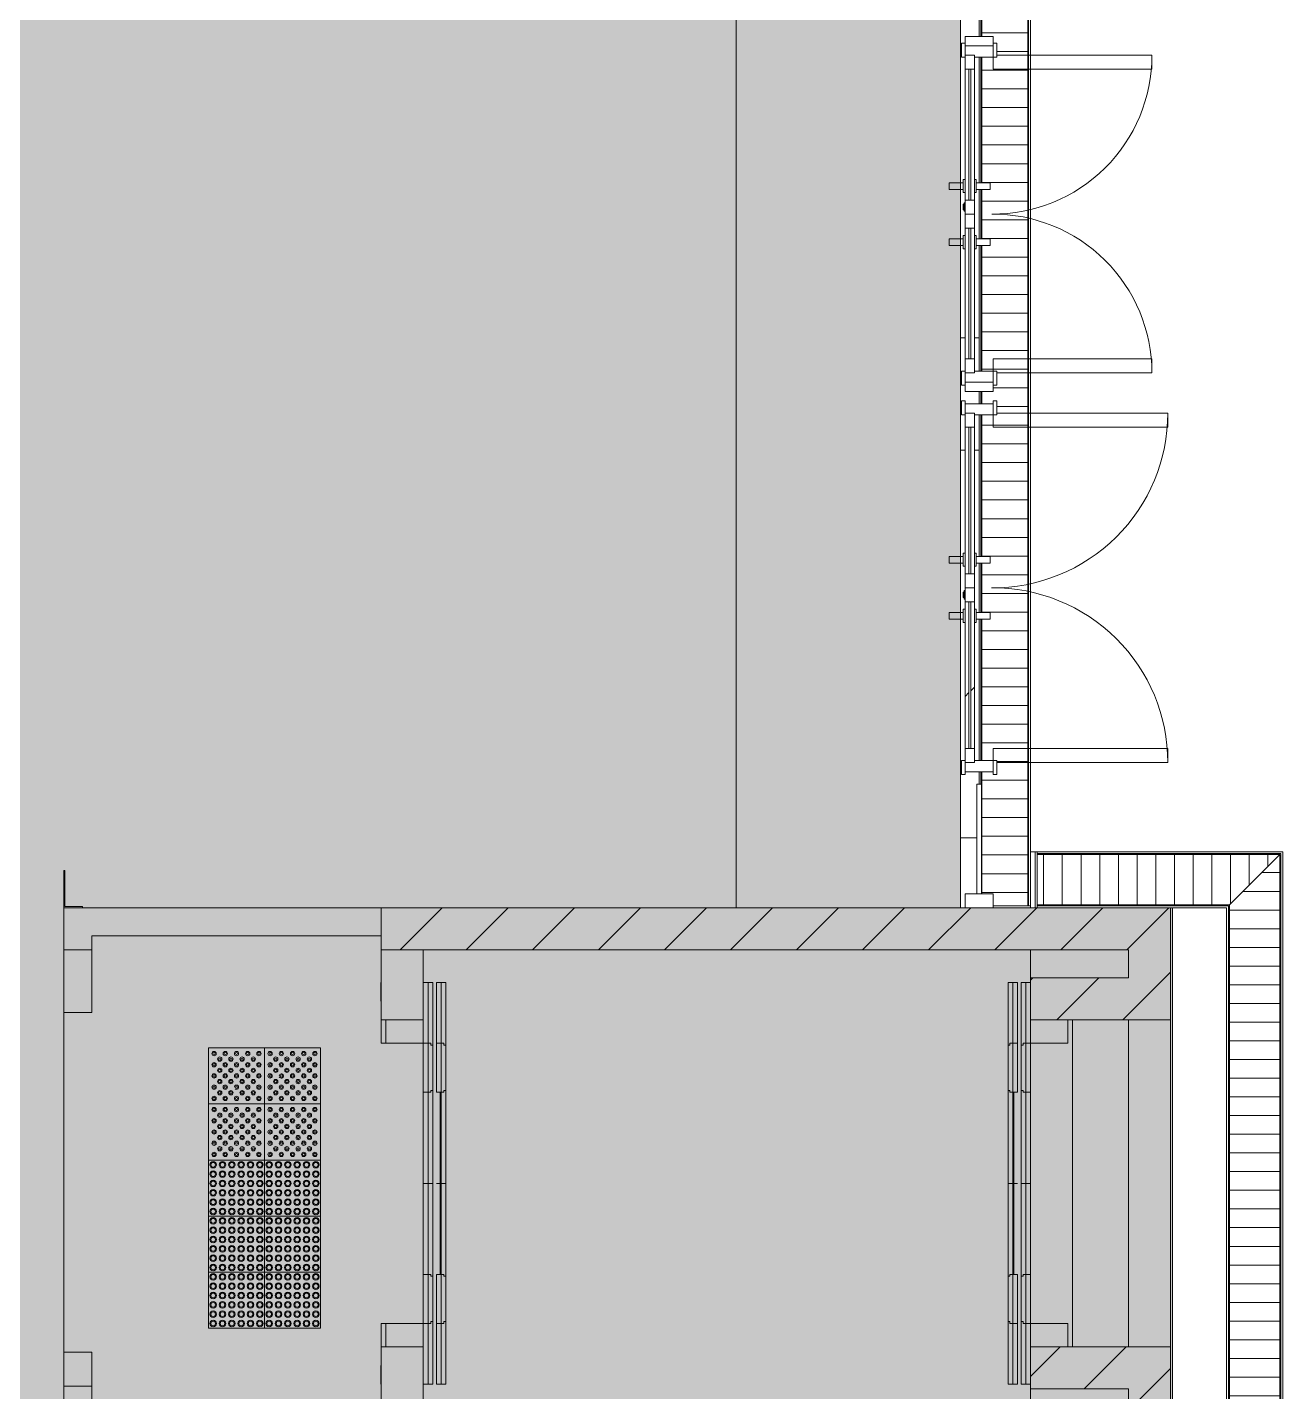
# Model space of a CAD drawing. Header units: millimetres. Extents: x -57519 to 497916, y -349472 to 446842.
# Drawn here: x 482475 to 489195, y 31742 to 39045 of the extents above; entities that cross this region are included whole.
import ezdxf

# ---------------------------------------------------------------- set-up
doc = ezdxf.new("R2010")
doc.units = ezdxf.units.MM
for name, color, linetype, lineweight in [('A-DETL-GENF', 92, 'Continuous', 5), ('A-DETL-THIN', 151, 'Continuous', 9), ('A-DOOR', 31, 'Continuous', 5), ('A-DOOR-FRAM', 31, 'Continuous', 5), ('A-FLOR', 192, 'Continuous', 5), ('A-GENM', 13, 'Continuous', 5), ('A-GLAZ-CURT', 52, 'Continuous', 20), ('A-GLAZ-CWMG', 51, 'Continuous', 20), ('A-WALL', 113, 'Continuous', 20), ('A-WALL-PATT', 111, 'Continuous', 20), ('Q-CASE', 31, 'Continuous', 5)]:
    doc.layers.add(name, color=color, linetype=linetype, lineweight=lineweight)
pattern_1 = [(45, (399805.45, 0), (-176.7767, 176.7767), [])]

# ---------------------------------------------------------------- blocks, each defined once
blk = doc.blocks.new('DLN-Lift Door - Lift Door - 1750 x 2800 _SO_ WH_-15287497-1_F SINGLE OCCUPANCY DIAGRAM')
at = {"layer": 'A-DOOR', "color": 191}
for p, q in [((-1075, 114.5), (-975, 114.5)), ((-1075, 114.5), (-1075, 112.5)), ((-975, 112.5), (-1075, 112.5)), ((-975, 112.5), (-975, 114.5)), ((-750, 87.5), (-875, 87.5)), ((-875, 87.5), (-875, -112.5)), ((-750, -112.5), (-750, 87.5)), ((875, 87.5), (750, 87.5)), ((750, 87.5), (750, -112.5)), ((875, -112.5), (875, 87.5)), ((975, 114.5), (1075, 114.5)), ((975, 114.5), (975, 112.5)), ((1075, 112.5), (975, 112.5)), ((1075, 112.5), (1075, 114.5)), ((-1075, -162.5), (-1075, -112.5)), ((-1075, -112.5), (0, -112.5)), ((-1075, -137.5), (1075, -137.5)), ((-875, -112.5), (-750, -112.5)), ((-750, -112.5), (-750, -152.5)), ((-487.5, -112.5), (-487.5, -152.5)), ((0, -162.5), (0, -112.5)), ((0, -112.5), (1075, -112.5)), ((0, -112.5), (0, -162.5)), ((487.5, -112.5), (487.5, -152.5)), ((750, -112.5), (750, -152.5)), ((750, -112.5), (875, -112.5)), ((1075, -112.5), (1075, -162.5)), ((0, -162.5), (-1075, -162.5)), ((-1075, -232.5), (-1075, -182.5)), ((-1075, -182.5), (-487.5, -182.5)), ((1075, -207.5), (-1075, -207.5)), ((-750, -152.5), (-740, -152.5)), ((-750, -182.5), (-750, -222.5)), ((-740, -152.5), (-740, -162.5)), ((-497.5, -152.5), (-497.5, -162.5)), ((-497.5, -152.5), (-487.5, -152.5)), ((-487.5, -182.5), (-487.5, -222.5)), ((-487.5, -202.5), (487.5, -202.5)), ((1075, -162.5), (0, -162.5)), ((0, -232.5), (0, -182.5)), ((0, -182.5), (0, -232.5)), ((497.5, -152.5), (487.5, -152.5)), ((487.5, -182.5), (487.5, -222.5)), ((487.5, -182.5), (1075, -182.5)), ((497.5, -152.5), (497.5, -162.5)), ((740, -152.5), (740, -162.5)), ((750, -152.5), (740, -152.5)), ((750, -182.5), (750, -222.5)), ((1075, -182.5), (1075, -232.5)), ((0, -232.5), (-1075, -232.5)), ((-750, -222.5), (-740, -222.5)), ((-740, -222.5), (-740, -232.5)), ((-497.5, -222.5), (-497.5, -232.5)), ((-497.5, -222.5), (-487.5, -222.5)), ((1075, -232.5), (0, -232.5)), ((497.5, -222.5), (487.5, -222.5)), ((497.5, -222.5), (497.5, -232.5)), ((740, -222.5), (740, -232.5)), ((750, -222.5), (740, -222.5))]:
    blk.add_line(p, q, dxfattribs=at)
blk = doc.blocks.new('System Panel - _DLN__12_12mm laminated clear glass-12670549-1_F SINGLE OCCUPANCY DIAGRAM')
at = {"layer": 'A-GLAZ-CURT', "color": 253, "lineweight": 5}
for p, q in [((293.8, 12.5), (-293.8, 12.5)), ((-293.8, 12.5), (-293.8, -12.5)), ((293.8, -12.5), (293.8, 12.5)), ((-293.8, -12.5), (293.8, -12.5))]:
    blk.add_line(p, q, dxfattribs=at)
blk = doc.blocks.new('Rectangular Mullion - DLN_75 x 150mm _WD_-STUR_ OPENING-6630181-1_F SINGLE OCCUPANCY DIAGRAM')
at = {"layer": 'A-GLAZ-CWMG', "color": 253, "lineweight": 5}
for p, q in [((0, 75), (-75, 75)), ((-75, 75), (-75, -75)), ((-75, -75), (0, -75))]:
    blk.add_line(p, q, dxfattribs=at)
at = {"layer": 'A-GLAZ-CWMG', "color": 191, "lineweight": 5}
blk.add_line((0, -75), (0, 75), dxfattribs=at)
blk = doc.blocks.new('DLN-Double Door_X - Double Glazing Door-1700 x 2800 _WH_-AUTO-11148986-1_F SINGLE OCCUPANCY DIAGRAM')
at = {"layer": 'A-DOOR', "color": 191}
for p, q in [((-167.5, 160), (-132.5, 160)), ((-167.5, 100), (-167.5, 160)), ((-132.5, 160), (-132.5, 100)), ((132.5, 100), (132.5, 160)), ((132.5, 160), (167.5, 160)), ((167.5, 160), (167.5, 100))]:
    blk.add_line(p, q, dxfattribs=at)
at = {"layer": 'A-DOOR', "color": 253}
for p, q in [((-775, 75), (-850, 75)), ((-850, 75), (-850, 25)), ((-775, 75), (-185, 75)), ((-775, 25), (-775, 75)), ((-185, 85), (-115, 85)), ((-185, 85), (-185, 75)), ((-115, 75), (-185, 75)), ((-167.5, 85), (-167.5, 100)), ((-132.5, 100), (-132.5, 85)), ((-115, 75), (-115, 85)), ((-115, 75), (-75, 75)), ((0, 75), (-75, 75)), ((-75, 75), (-75, 25)), ((0, 25), (0, 75)), ((0, 75), (75, 75)), ((0, 25), (0, 75)), ((15, 80), (60, 80)), ((15, 80), (15, 75)), ((22.5, 85), (22.5, 80)), ((22.5, 85), (52.5, 85)), ((52.5, 85), (22.5, 85)), ((52.5, 80), (52.5, 85)), ((60, 75), (60, 80)), ((115, 75), (75, 75)), ((75, 75), (75, 25)), ((115, 85), (185, 85)), ((115, 85), (115, 75)), ((185, 75), (115, 75)), ((132.5, 85), (132.5, 100)), ((167.5, 100), (167.5, 85)), ((185, 75), (185, 85)), ((775, 75), (185, 75)), ((775, 75), (850, 75)), ((775, 25), (775, 75)), ((850, 75), (850, 25)), ((-850, 25), (-775, 25)), ((-75, 55), (-775, 55)), ((-775, 55), (-775, 45)), ((-775, 45), (-75, 45)), ((-185, 25), (-775, 25)), ((-185, 25), (-115, 25)), ((-185, 25), (-185, 15)), ((-115, 15), (-185, 15)), ((-167.5, -60), (-167.5, 15)), ((-132.5, 15), (-132.5, -60)), ((-115, 15), (-115, 25)), ((-75, 25), (-115, 25)), ((-75, 45), (-75, 55)), ((-75, 25), (0, 25)), ((75, 25), (0, 25)), ((75, 45), (75, 55)), ((75, 55), (775, 55)), ((775, 45), (75, 45)), ((75, 25), (115, 25)), ((115, 25), (185, 25)), ((115, 25), (115, 15)), ((185, 15), (115, 15)), ((132.5, -60), (132.5, 15)), ((167.5, 15), (167.5, -60)), ((185, 15), (185, 25)), ((185, 25), (775, 25)), ((775, 55), (775, 45)), ((850, 25), (775, 25)), ((-132.5, -60), (-167.5, -60)), ((167.5, -60), (132.5, -60)), ((-850, -95), (-850, -925)), ((-775, -75), (-840, -75)), ((-775, -925), (-775, -75)), ((775, -75), (840, -75)), ((775, -925), (775, -75)), ((850, -95), (850, -925)), ((-850, -925), (-775, -925)), ((850, -925), (775, -925))]:
    blk.add_line(p, q, dxfattribs=at)
for centre, start, end in [((-850, -75), 270, 0.5), ((850, -75), 179.5, 270)]:
    blk.add_arc(centre, 850, start, end, dxfattribs=at)
at = {"layer": 'A-DOOR-FRAM', "color": 253}
for p, q in [((-915, 75), (-915, 95)), ((-915, 95), (-840, 95)), ((-840, 75), (-915, 75)), ((-900, 75), (-850, 75)), ((-900, -75), (-900, 75)), ((-850, 75), (-850, 25)), ((-840, 95), (-840, 75)), ((840, 95), (915, 95)), ((840, 75), (840, 95)), ((915, 75), (840, 75)), ((850, 75), (900, 75)), ((850, 25), (850, 75)), ((900, 75), (900, -75)), ((915, 95), (915, 75)), ((-850, 25), (-840, 25)), ((-840, 25), (-840, -75)), ((840, 25), (850, 25)), ((840, -75), (840, 25)), ((-915, -95), (-915, -75)), ((-915, -75), (-840, -75)), ((-840, -95), (-915, -95)), ((-840, -75), (-900, -75)), ((-840, -75), (-840, -95)), ((840, -75), (915, -75)), ((840, -95), (840, -75)), ((900, -75), (840, -75)), ((915, -95), (840, -95)), ((915, -75), (915, -95))]:
    blk.add_line(p, q, dxfattribs=at)
blk = doc.blocks.new('DLN-Double Door_X Corten_SingleDoorSwing - Double Glazing Door-1900 x 2800 _WH_ 2-18325793-1_F SINGLE OCCUPANCY DIAGRAM')
at = {"layer": 'A-DOOR'}
h = blk.add_hatch(dxfattribs=at)
h.set_pattern_fill('FP_836', color=253, style=0, pattern_type=2)
h.set_pattern_definition([(135, (435850.4, -87764.3), (-1237.437, -1237.437), []), (135, (433975.4, -87764.3), (-1237.437, -1237.437), [])])
h.paths.add_polyline_path([(860, -75), (860, -55), (75, -55), (75, -75), (301.2, -75)], flags=0)
h.paths.add_polyline_path([(860, -25), (75, -25), (75, -45), (860, -45)], flags=0)
at = {"layer": 'A-DOOR', "color": 253}
for p, q in [((-935, 1010), (-860, 1010)), ((-935, 95), (-935, 1010)), ((-860, 1010), (-860, 75)), ((860, 1010), (860, 75)), ((935, 1010), (860, 1010)), ((935, 95), (935, 1010)), ((-860, 75), (-925, 75)), ((860, 75), (925, 75)), ((-167.5, 60), (-132.5, 60)), ((-167.5, -15), (-167.5, 60)), ((-132.5, 60), (-132.5, -15)), ((132.5, -15), (132.5, 60)), ((132.5, 60), (167.5, 60)), ((167.5, 60), (167.5, -15)), ((-935, -75), (-935, -25)), ((-935, -25), (-860, -25)), ((-185, -25), (-860, -25)), ((-860, -25), (-860, -75)), ((-860, -45), (-75, -45)), ((-860, -55), (-860, -45)), ((-75, -55), (-860, -55)), ((-185, -15), (-115, -15)), ((-185, -15), (-185, -25)), ((-115, -25), (-185, -25)), ((-115, -25), (-115, -15)), ((-75, -25), (-115, -25)), ((-75, -75), (-75, -25)), ((-75, -25), (0, -25)), ((-75, -45), (-75, -55)), ((0, -25), (0, -75)), ((75, -25), (0, -25)), ((0, -25), (0, -75)), ((75, -25), (115, -25)), ((75, -75), (75, -25)), ((860, -45), (75, -45)), ((75, -45), (75, -55)), ((75, -55), (860, -55)), ((115, -15), (185, -15)), ((115, -15), (115, -25)), ((185, -25), (115, -25)), ((185, -25), (185, -15)), ((185, -25), (860, -25)), ((935, -25), (860, -25)), ((860, -25), (860, -75)), ((860, -55), (860, -45)), ((935, -75), (935, -25)), ((-860, -75), (-935, -75)), ((-860, -75), (-185, -75)), ((-185, -75), (-115, -75)), ((-185, -75), (-185, -85)), ((-115, -85), (-185, -85)), ((-167.5, -100), (-167.5, -85)), ((-132.5, -85), (-132.5, -100)), ((-115, -85), (-115, -75)), ((-115, -75), (-75, -75)), ((0, -75), (-75, -75)), ((0, -75), (75, -75)), ((15, -75), (15, -80)), ((60, -80), (15, -80)), ((22.5, -80), (22.5, -85)), ((22.5, -85), (52.5, -85)), ((52.5, -85), (22.5, -85)), ((52.5, -85), (52.5, -80)), ((60, -80), (60, -75)), ((115, -75), (75, -75)), ((115, -75), (185, -75)), ((115, -75), (115, -85)), ((185, -85), (115, -85)), ((132.5, -100), (132.5, -85)), ((167.5, -85), (167.5, -100)), ((185, -85), (185, -75)), ((860, -75), (185, -75)), ((860, -75), (935, -75))]:
    blk.add_line(p, q, dxfattribs=at)
at = {"layer": 'A-DOOR', "color": 191}
for p, q in [((-167.5, -160), (-167.5, -100)), ((-132.5, -100), (-132.5, -160)), ((132.5, -160), (132.5, -100)), ((167.5, -100), (167.5, -160)), ((-132.5, -160), (-167.5, -160)), ((167.5, -160), (132.5, -160))]:
    blk.add_line(p, q, dxfattribs=at)
at = {"layer": 'A-DOOR', "color": 253}
for centre, start, end in [((-935, 75), 359.5, 90), ((935, 75), 90, 180.5)]:
    blk.add_arc(centre, 935, start, end, dxfattribs=at)
at = {"layer": 'A-DOOR-FRAM', "color": 253}
for p, q in [((-925, 95), (-1000, 95)), ((-1000, 95), (-1000, 75)), ((-1000, 75), (-925, 75)), ((-985, 75), (-985, -75)), ((-925, 75), (-985, 75)), ((-925, 75), (-925, 95)), ((-925, -25), (-925, 75)), ((1000, 95), (925, 95)), ((925, 95), (925, 75)), ((925, 75), (1000, 75)), ((985, 75), (925, 75)), ((925, 75), (925, -25)), ((985, -75), (985, 75)), ((1000, 75), (1000, 95)), ((-935, -75), (-935, -25)), ((-935, -25), (-925, -25)), ((925, -25), (935, -25)), ((935, -25), (935, -75)), ((-925, -75), (-1000, -75)), ((-1000, -75), (-1000, -95)), ((-1000, -95), (-925, -95)), ((-985, -75), (-935, -75)), ((-925, -95), (-925, -75)), ((1000, -75), (925, -75)), ((925, -75), (925, -95)), ((925, -95), (1000, -95)), ((935, -75), (985, -75)), ((1000, -95), (1000, -75))]:
    blk.add_line(p, q, dxfattribs=at)
blk = doc.blocks.new('DLN-Surface Channel-L1 - 300x150 _WD_-12820414-1_F SINGLE OCCUPANCY DIAGRAM')
at = {"layer": 'Q-CASE'}
h = blk.add_hatch(dxfattribs=at)
h.set_pattern_fill('FP_840', color=256, style=0, pattern_type=2)
h.set_pattern_definition([(0, (399805.45, 85), (0, 100), [])])
h.paths.add_polyline_path([(15, -15), (285, -285), (285, 1015), (15, 1015), (15, -5.7)], flags=0)
h = blk.add_hatch(dxfattribs=at)
h.set_pattern_fill('FP_837', color=256, style=0, pattern_type=2)
h.set_pattern_definition([(90, (399820.45, 0), (-100, 6e-15), [])])
h.paths.add_polyline_path([(-26615, -285), (285, -285), (15, -15), (-26615, -15)], flags=0)
for p, q in [((0, 1025), (300, 1025)), ((300, 1015), (0, 1015)), ((0, 1015), (10, 1015)), ((10, -10), (10, 1015)), ((285, 1015), (15, 1015)), ((15, 1015), (15, -15)), ((285, -285), (285, 1015)), ((300, 1015), (290, 1015)), ((290, 1015), (290, -290)), ((10, -10), (-26615, -10)), ((15, -15), (-26615, -15)), ((285, -285), (15, -15)), ((15, -15), (285, -285)), ((-26615, -285), (285, -285)), ((290, -290), (-26615, -290))]:
    blk.add_line(p, q, dxfattribs=at)
blk = doc.blocks.new('DLN-Surface Channel-L1 - 275x200 _WD_-12676935-1_F SINGLE OCCUPANCY DIAGRAM')
at = {"layer": 'Q-CASE'}
h = blk.add_hatch(dxfattribs=at)
h.set_pattern_fill('FP_841', color=256, style=0, pattern_type=2)
h.set_pattern_definition([(270, (399820.45, 0), (-100, -6e-15), [])])
h.paths.add_polyline_path([(15, 15), (260, 260), (-1315, 260), (-1315, 75), (-1250, 75), (-1250, 15), (-75, 15), (-75, 75), (0, 75), (0, 15)], flags=0)
h = blk.add_hatch(dxfattribs=at)
h.set_pattern_fill('FP_842', color=256, style=0, pattern_type=2)
h.set_pattern_definition([(0, (399805.45, -85), (0, -100), [])])
h.paths.add_polyline_path([(260, -5415), (260, 260), (15, 15), (15, 0), (75, 0), (75, -75), (15, -75), (15, -762.5), (75, -762.5), (75, -797.5), (95, -802.5), (95, -872.5), (15, -872.5), (15, -1545), (60, -1545), (60, -1580), (15, -1580), (15, -1845), (60, -1845), (60, -1880), (15, -1880), (15, -2552.5), (95, -2552.5), (95, -2627.5), (75, -2627.5), (75, -2662.5), (15, -2662.5), (15, -2727.5), (75, -2727.5), (75, -2712.5), (95, -2712.5), (95, -2787.5), (15, -2787.5), (15, -3545), (60, -3545), (60, -3580), (15, -3580), (15, -3845), (60, -3845), (60, -3880), (15, -3880), (15, -4637.5), (95, -4637.5), (95, -4712.5), (75, -4712.5), (75, -4697.5), (15, -4697.5), (15, -5350), (75, -5350), (75, -5415)], flags=0)
for p, q in [((-1325, 75), (-1325, 275)), ((-1315, 275), (-1325, 275)), ((-1315, 275), (-1315, 75)), ((-1315, 265), (-1315, 275)), ((-1315, 275), (275, 275)), ((-1315, 265), (265, 265)), ((260, 260), (-1315, 260)), ((-1315, 260), (-1315, 75)), ((15, 15), (260, 260)), ((260, 260), (15, 15)), ((260, -5415), (260, 260)), ((265, 265), (265, -5415)), ((275, -5415), (275, 275)), ((-1325, 0), (-1325, 75)), ((-1250, 15), (-75, 15)), ((0, 15), (15, 15)), ((0, 10), (10, 10)), ((10, 0), (10, 10)), ((15, 15), (15, 0)), ((15, -75), (15, -762.5)), ((0, -762.5), (0, -662.5)), ((10, -762.5), (10, -662.5)), ((0, -1545), (0, -872.5)), ((10, -1545), (10, -872.5)), ((15, -872.5), (15, -1545)), ((0, -1845), (0, -1580)), ((10, -1845), (10, -1580)), ((15, -1580), (15, -1845)), ((0, -2552.5), (0, -1880)), ((10, -2552.5), (10, -1880)), ((15, -1880), (15, -2552.5)), ((0, -2727.5), (0, -2662.5)), ((10, -2727.5), (10, -2662.5)), ((15, -2662.5), (15, -2727.5)), ((0, -3545), (0, -2787.5)), ((10, -3545), (10, -2787.5)), ((15, -2787.5), (15, -3545)), ((0, -3845), (0, -3580)), ((10, -3845), (10, -3580)), ((15, -3580), (15, -3845)), ((0, -4637.5), (0, -3880)), ((10, -4637.5), (10, -3880)), ((15, -3880), (15, -4637.5)), ((0, -4762.5), (0, -4697.5)), ((10, -4762.5), (10, -4697.5)), ((15, -4697.5), (15, -5350)), ((75, -5415), (260, -5415)), ((75, -5415), (275, -5415)), ((265, -5415), (275, -5415)), ((275, -5425), (275, -5415))]:
    blk.add_line(p, q, dxfattribs=at)
blk = doc.blocks.new('DLN_Tactile - Hazard warning Tiles-16031453-1_F SINGLE OCCUPANCY DIAGRAM')
at = {"layer": 'A-GENM'}
for p, q in [((150, 150), (-150, 150)), ((-150, 150), (-150, -150)), ((150, -150), (150, 150)), ((-150, -150), (150, -150))]:
    blk.add_line(p, q, dxfattribs=at)
for centre, radius in [((-125, 125), 17.5), ((-125, 75), 17.5), ((-125, 125), 12.5), ((-125, 75), 12.5), ((-75, 125), 17.5), ((-75, 75), 17.5), ((-75, 125), 12.5), ((-75, 75), 12.5), ((-25, 125), 17.5), ((-25, 75), 17.5), ((-25, 125), 12.5), ((-25, 75), 12.5), ((25, 125), 17.5), ((25, 75), 17.5), ((25, 125), 12.5), ((25, 75), 12.5), ((75, 125), 17.5), ((75, 75), 17.5), ((75, 125), 12.5), ((75, 75), 12.5), ((125, 125), 17.5), ((125, 75), 17.5), ((125, 125), 12.5), ((125, 75), 12.5), ((-125, 25), 17.5), ((-125, 25), 12.5), ((-75, 25), 17.5), ((-75, 25), 12.5), ((-25, 25), 17.5), ((-25, 25), 12.5), ((25, 25), 17.5), ((25, 25), 12.5), ((75, 25), 17.5), ((75, 25), 12.5), ((125, 25), 17.5), ((125, 25), 12.5), ((-125, -25), 17.5), ((-125, -75), 17.5), ((-125, -25), 12.5), ((-125, -75), 12.5), ((-75, -25), 17.5), ((-75, -75), 17.5), ((-75, -25), 12.5), ((-75, -75), 12.5), ((-25, -25), 17.5), ((-25, -75), 17.5), ((-25, -25), 12.5), ((-25, -75), 12.5), ((25, -25), 17.5), ((25, -75), 17.5), ((25, -25), 12.5), ((25, -75), 12.5), ((75, -25), 17.5), ((75, -75), 17.5), ((75, -25), 12.5), ((75, -75), 12.5), ((125, -25), 17.5), ((125, -75), 17.5), ((125, -25), 12.5), ((125, -75), 12.5), ((-125, -125), 17.5), ((-125, -125), 12.5), ((-75, -125), 17.5), ((-75, -125), 12.5), ((-25, -125), 17.5), ((-25, -125), 12.5), ((25, -125), 17.5), ((25, -125), 12.5), ((75, -125), 17.5), ((75, -125), 12.5), ((125, -125), 17.5), ((125, -125), 12.5)]:
    blk.add_circle(centre, radius, dxfattribs=at)
blk = doc.blocks.new('DLN_Tactile - Positional Tiles-16031454-1_F SINGLE OCCUPANCY DIAGRAM')
at = {"layer": 'A-GENM'}
for p, q in [((150, 150), (-150, 150)), ((-150, 150), (-150, -150)), ((150, -150), (150, 150)), ((-150, -150), (150, -150))]:
    blk.add_line(p, q, dxfattribs=at)
for centre, radius in [((-120, 120), 11.5), ((-120, 120), 6), ((-90, 90), 11.5), ((-90, 90), 6), ((-60, 120), 11.5), ((-60, 120), 6), ((-30, 90), 11.5), ((-30, 90), 6), ((0, 120), 11.5), ((0, 120), 6), ((30, 90), 11.5), ((30, 90), 6), ((60, 120), 11.5), ((60, 120), 6), ((90, 90), 11.5), ((90, 90), 6), ((120, 120), 11.5), ((120, 120), 6), ((-120, 60), 11.5), ((-120, 0), 11.5), ((-120, 60), 6), ((-120, 0), 6), ((-90, 30), 11.5), ((-90, 30), 6), ((-60, 60), 11.5), ((-60, 0), 11.5), ((-60, 60), 6), ((-60, 0), 6), ((-30, 30), 11.5), ((-30, 30), 6), ((0, 60), 11.5), ((0, 0), 11.5), ((0, 60), 6), ((0, 0), 6), ((30, 30), 11.5), ((30, 30), 6), ((60, 60), 11.5), ((60, 0), 11.5), ((60, 60), 6), ((60, 0), 6), ((90, 30), 11.5), ((90, 30), 6), ((120, 60), 11.5), ((120, 0), 11.5), ((120, 60), 6), ((120, 0), 6), ((-120, -60), 11.5), ((-120, -60), 6), ((-90, -30), 11.5), ((-90, -30), 6), ((-60, -60), 11.5), ((-60, -60), 6), ((-30, -30), 11.5), ((-30, -30), 6), ((0, -60), 11.5), ((0, -60), 6), ((30, -30), 11.5), ((30, -30), 6), ((60, -60), 11.5), ((60, -60), 6), ((90, -30), 11.5), ((90, -30), 6), ((120, -60), 11.5), ((120, -60), 6), ((-120, -120), 11.5), ((-120, -120), 6), ((-90, -90), 11.5), ((-90, -90), 6), ((-60, -120), 11.5), ((-60, -120), 6), ((-30, -90), 11.5), ((-30, -90), 6), ((0, -120), 11.5), ((0, -120), 6), ((30, -90), 11.5), ((30, -90), 6), ((60, -120), 11.5), ((60, -120), 6), ((90, -90), 11.5), ((90, -90), 6), ((120, -120), 11.5), ((120, -120), 6)]:
    blk.add_circle(centre, radius, dxfattribs=at)
blk = doc.blocks.new('DLN_Tactile - Positional Tiles-V1067-1_F SINGLE OCCUPANCY DIAGRAM')
at = {"layer": 'A-GENM'}
for p, q in [((150, 150), (-150, 150)), ((-150, 150), (-150, -150)), ((150, -150), (150, 150)), ((-150, -150), (150, -150))]:
    blk.add_line(p, q, dxfattribs=at)
for centre, radius in [((-120, 120), 11.5), ((-120, 120), 6), ((-90, 90), 11.5), ((-90, 90), 6), ((-60, 120), 11.5), ((-60, 120), 6), ((-30, 90), 11.5), ((-30, 90), 6), ((0, 120), 11.5), ((0, 120), 6), ((30, 90), 11.5), ((30, 90), 6), ((60, 120), 11.5), ((60, 120), 6), ((90, 90), 11.5), ((90, 90), 6), ((120, 120), 11.5), ((120, 120), 6), ((-120, 60), 11.5), ((-120, 0), 11.5), ((-120, 60), 6), ((-120, 0), 6), ((-90, 30), 11.5), ((-90, 30), 6), ((-60, 60), 11.5), ((-60, 0), 11.5), ((-60, 60), 6), ((-60, 0), 6), ((-30, 30), 11.5), ((-30, 30), 6), ((0, 60), 11.5), ((0, 0), 11.5), ((0, 60), 6), ((0, 0), 6), ((30, 30), 11.5), ((30, 30), 6), ((60, 60), 11.5), ((60, 60), 6), ((60, 0), 6), ((90, 30), 11.5), ((90, 30), 6), ((120, 60), 11.5), ((120, 0), 11.5), ((120, 60), 6), ((120, 0), 6), ((-120, -60), 11.5), ((-120, -60), 6), ((-90, -30), 11.5), ((-90, -30), 6), ((-60, -60), 11.5), ((-60, -60), 6), ((-30, -30), 11.5), ((-30, -30), 6), ((0, -60), 11.5), ((0, -60), 6), ((30, -30), 11.5), ((30, -30), 6), ((60, -60), 11.5), ((60, -60), 6), ((90, -30), 11.5), ((90, -30), 6), ((120, -60), 11.5), ((120, -60), 6), ((-120, -120), 11.5), ((-120, -120), 6), ((-90, -90), 11.5), ((-90, -90), 6), ((-60, -120), 11.5), ((-60, -120), 6), ((-30, -90), 11.5), ((-30, -90), 6), ((0, -120), 11.5), ((0, -120), 6), ((30, -90), 11.5), ((30, -90), 6), ((60, -120), 11.5), ((60, -120), 6), ((90, -90), 11.5), ((90, -90), 6), ((120, -120), 11.5), ((120, -120), 6)]:
    blk.add_circle(centre, radius, dxfattribs=at)
blk.add_arc((60, 0), 11.5, 19.88834, 0, dxfattribs=at)
blk = doc.blocks.new('DLN_Tactile - Positional Tiles-V1068-1_F SINGLE OCCUPANCY DIAGRAM')
at = {"layer": 'A-GENM'}
for p, q in [((150, 150), (-150, 150)), ((-150, 150), (-150, -150)), ((150, -150), (150, 150)), ((-150, -150), (150, -150))]:
    blk.add_line(p, q, dxfattribs=at)
for centre, radius in [((-120, 120), 11.5), ((-120, 120), 6), ((-90, 90), 11.5), ((-90, 90), 6), ((-60, 120), 11.5), ((-60, 120), 6), ((-30, 90), 11.5), ((-30, 90), 6), ((0, 120), 11.5), ((0, 120), 6), ((30, 90), 11.5), ((30, 90), 6), ((60, 120), 11.5), ((60, 120), 6), ((90, 90), 11.5), ((90, 90), 6), ((120, 120), 11.5), ((120, 120), 6), ((-120, 60), 11.5), ((-120, 0), 11.5), ((-120, 60), 6), ((-120, 0), 6), ((-90, 30), 11.5), ((-90, 30), 6), ((-60, 60), 11.5), ((-60, 0), 11.5), ((-60, 60), 6), ((-60, 0), 6), ((-30, 30), 11.5), ((-30, 30), 6), ((0, 0), 11.5), ((0, 60), 6), ((0, 0), 6), ((30, 30), 11.5), ((30, 30), 6), ((60, 60), 11.5), ((60, 0), 11.5), ((60, 60), 6), ((60, 0), 6), ((90, 30), 11.5), ((90, 30), 6), ((120, 60), 11.5), ((120, 0), 11.5), ((120, 60), 6), ((120, 0), 6), ((-120, -60), 11.5), ((-120, -60), 6), ((-90, -30), 11.5), ((-90, -30), 6), ((-60, -60), 11.5), ((-60, -60), 6), ((-30, -30), 11.5), ((-30, -30), 6), ((0, -60), 11.5), ((0, -60), 6), ((30, -30), 11.5), ((30, -30), 6), ((60, -60), 11.5), ((60, -60), 6), ((90, -30), 11.5), ((90, -30), 6), ((120, -60), 11.5), ((120, -60), 6), ((-120, -120), 11.5), ((-120, -120), 6), ((-90, -90), 11.5), ((-90, -90), 6), ((-60, -120), 11.5), ((-60, -120), 6), ((-30, -90), 11.5), ((-30, -90), 6), ((0, -120), 11.5), ((0, -120), 6), ((30, -90), 11.5), ((30, -90), 6), ((60, -120), 11.5), ((60, -120), 6), ((90, -90), 11.5), ((90, -90), 6), ((120, -120), 11.5), ((120, -120), 6)]:
    blk.add_circle(centre, radius, dxfattribs=at)
blk.add_arc((0, 60), 11.5, 45.73597, 0, dxfattribs=at)
blk = doc.blocks.new('DLN-Lift Door - Lift Door - 1750 x 2800 _SO_ WH_-16663629-1_F SINGLE OCCUPANCY DIAGRAM')
at = {"layer": 'A-DOOR', "color": 191}
for p, q in [((0, 232.5), (-1075, 232.5)), ((-1075, 232.5), (-1075, 182.5)), ((-750, 222.5), (-740, 222.5)), ((-750, 182.5), (-750, 222.5)), ((-740, 222.5), (-740, 232.5)), ((-497.5, 222.5), (-497.5, 232.5)), ((-497.5, 222.5), (-487.5, 222.5)), ((-487.5, 182.5), (-487.5, 222.5)), ((1075, 232.5), (0, 232.5)), ((0, 232.5), (0, 182.5)), ((0, 182.5), (0, 232.5)), ((497.5, 222.5), (487.5, 222.5)), ((487.5, 182.5), (487.5, 222.5)), ((497.5, 222.5), (497.5, 232.5)), ((740, 222.5), (740, 232.5)), ((750, 222.5), (740, 222.5)), ((750, 182.5), (750, 222.5)), ((1075, 182.5), (1075, 232.5)), ((1075, 207.5), (-1075, 207.5)), ((-1075, 182.5), (-487.5, 182.5)), ((0, 162.5), (-1075, 162.5)), ((-1075, 162.5), (-1075, 112.5)), ((-750, 152.5), (-740, 152.5)), ((-750, 112.5), (-750, 152.5)), ((-740, 152.5), (-740, 162.5)), ((-497.5, 152.5), (-497.5, 162.5)), ((-497.5, 152.5), (-487.5, 152.5)), ((-487.5, 202.5), (487.5, 202.5)), ((-487.5, 112.5), (-487.5, 152.5)), ((1075, 162.5), (0, 162.5)), ((0, 162.5), (0, 112.5)), ((0, 112.5), (0, 162.5)), ((487.5, 182.5), (1075, 182.5)), ((497.5, 152.5), (487.5, 152.5)), ((487.5, 112.5), (487.5, 152.5)), ((497.5, 152.5), (497.5, 162.5)), ((740, 152.5), (740, 162.5)), ((750, 152.5), (740, 152.5)), ((750, 112.5), (750, 152.5)), ((1075, 112.5), (1075, 162.5)), ((-1075, 137.5), (1075, 137.5)), ((-1075, 112.5), (0, 112.5)), ((-875, -87.5), (-875, 112.5)), ((-875, 112.5), (-750, 112.5)), ((-750, 112.5), (-750, -87.5)), ((0, 112.5), (1075, 112.5)), ((750, 112.5), (875, 112.5)), ((750, -87.5), (750, 112.5)), ((875, 112.5), (875, -87.5)), ((-750, -87.5), (-875, -87.5)), ((875, -87.5), (750, -87.5))]:
    blk.add_line(p, q, dxfattribs=at)
blk = doc.blocks.new('Signage - Lift - Type 1-17070344-1_F SINGLE OCCUPANCY DIAGRAM')
at = {"layer": 'A-GENM'}
for p, q in [((25, -75), (25, -81)), ((125, -75), (25, -75)), ((25, -81), (119, -81)), ((119, -81), (119, -275)), ((125, -275), (125, -75)), ((119, -275), (125, -275))]:
    blk.add_line(p, q, dxfattribs=at)

msp = doc.modelspace()

# ---------------------------------------------------------------- hatches: boundary and pattern name
at = {"layer": 'A-DETL-GENF', "transparency": 33554585}
msp.add_hatch(color=201, dxfattribs=at).paths.add_polyline_path([(488604.7, 23590.5), (488604.7, 34332.5), (487469.7, 34332.5), (487469.7, 39682.5), (486244.7, 39682.5), (486244.7, 52007.5), (462944.7, 52007.5), (462944.7, 45707.5), (437594.7, 45707.5), (437594.7, 33907.5), (444694.7, 33907.5), (444694.7, 31607.5), (476494.7, 31607.5), (476494.7, 29767.5), (475294.7, 29767.5), (475294.7, 27367.5), (476494.7, 27367.5), (476494.7, 26157.5), (478644.7, 26157.5), (478644.7, 23590.5), (487915.4, 23590.5)], flags=0)
at = {"layer": 'A-WALL-PATT', "lineweight": 5, "transparency": 33554432}
h = msp.add_hatch(color=253, dxfattribs=at)
h.paths.add_polyline_path([(482669.7, 31607.5), (482819.7, 31607.5), (482819.7, 31955), (482669.7, 31955)], flags=0)
h.paths.add_polyline_path([(482819.7, 33771.5), (482819.7, 34332.5), (482669.7, 34332.5), (482669.7, 33771.5)], flags=0)
msp.add_hatch(color=253, dxfattribs=at).paths.add_polyline_path([(482819.7, 34182.5), (484369.7, 34182.5), (484369.7, 34332.5), (482819.7, 34332.5)], flags=0)
at = {"layer": 'A-WALL-PATT', "lineweight": 5}
h = msp.add_hatch(dxfattribs=at)
h.set_pattern_fill('FP_843', color=253, style=0, pattern_type=2)
h.set_pattern_definition(pattern_1)
h.paths.add_polyline_path([(488594.7, 34107.5), (488594.7, 34332.5), (484369.7, 34332.5), (484369.7, 34107.5), (488369.7, 34107.5)], flags=0)
h = msp.add_hatch(dxfattribs=at)
h.set_pattern_fill('FP_843', color=253, style=0, pattern_type=2)
h.set_pattern_definition(pattern_1)
h.paths.add_polyline_path([(488594.7, 31007.5), (488594.7, 31757.5), (488369.7, 31757.5), (488369.7, 31007.5)], flags=0)
h.paths.add_polyline_path([(488369.7, 33732.5), (488594.7, 33732.5), (488594.7, 34107.5), (488369.7, 34107.5), (488369.7, 33957.5)], flags=0)
h = msp.add_hatch(dxfattribs=at)
h.set_pattern_fill('FP_843', color=253, style=0, pattern_type=2)
h.set_pattern_definition(pattern_1)
h.paths.add_polyline_path([(488369.7, 33732.5), (488369.7, 33957.5), (487844.7, 33957.5), (487844.7, 33732.5)], flags=0)
h = msp.add_hatch(dxfattribs=at)
h.set_pattern_fill('FP_843', color=253, style=0, pattern_type=2)
h.set_pattern_definition(pattern_1)
h.paths.add_polyline_path([(488369.7, 31757.5), (488594.7, 31757.5), (488594.7, 31982.5), (487844.7, 31982.5), (487844.7, 31757.5)], flags=0)

# ---------------------------------------------------------------- linework, layer by layer
at = {"layer": 'A-DETL-THIN', "lineweight": 5}
for p, q in [((487469.7, 34332.5), (487469.7, 39682.5)), ((488604.7, 34332.5), (487469.7, 34332.5)), ((488604.7, 23590.5), (488604.7, 34332.5))]:
    msp.add_line(p, q, dxfattribs=at)
at = {"layer": 'A-FLOR', "color": 253}
for p, q in [((487844.7, 40057.5), (487844.7, 34632.5)), ((487844.7, 34632.5), (489194.7, 34632.5)), ((489194.7, 34632.5), (489194.7, 23740.5)), ((488894.7, 34332.5), (488594.7, 34332.5)), ((488894.7, 23740.5), (488894.7, 34332.5))]:
    msp.add_line(p, q, dxfattribs=at)
at = {"layer": 'A-FLOR'}
for p, q in [((486269.7, 39607.5), (486269.7, 34332.5)), ((487469.7, 38212.5), (487469.7, 39607.5)), ((487469.7, 37912.5), (487469.7, 38177.5)), ((487469.7, 36212.5), (487469.7, 37877.5)), ((487494.7, 37382.5), (487469.7, 37382.5)), ((487569.7, 37382.5), (487544.7, 37382.5)), ((487469.7, 36782.5), (487494.7, 36782.5)), ((487544.7, 36782.5), (487569.7, 36782.5)), ((487469.7, 35912.5), (487469.7, 36177.5)), ((487469.7, 34332.5), (487469.7, 35877.5)), ((487557.2, 34707.5), (487469.7, 34707.5)), ((482669.7, 34332.5), (482669.7, 31607.5)), ((482669.7, 34332.5), (482769.7, 34332.5)), ((484369.7, 34182.5), (482819.7, 34182.5)), ((482669.7, 34107.5), (482819.7, 34107.5)), ((484369.7, 33607.5), (484369.7, 34107.5)), ((487844.7, 34107.5), (487844.7, 33957.5)), ((484394.7, 33607.5), (484369.7, 33607.5)), ((484594.7, 32107.5), (484594.7, 33607.5)), ((487844.7, 33607.5), (487844.7, 31607.5)), ((484369.7, 31607.5), (484369.7, 32107.5)), ((484369.7, 32107.5), (484394.7, 32107.5)), ((482669.7, 31771.5), (482819.7, 31771.5))]:
    msp.add_line(p, q, dxfattribs=at)
at = {"layer": 'A-FLOR', "color": 191}
msp.add_line((488594.7, 33732.5), (488594.7, 31982.5), dxfattribs=at)
at = {"layer": 'A-WALL', "color": 253, "lineweight": 5}
for p, q in [((487644.7, 38995), (487494.7, 38995)), ((487494.7, 38995), (487494.7, 38960)), ((487644.7, 38960), (487644.7, 38995)), ((487494.7, 37130), (487494.7, 37095)), ((487644.7, 37095), (487644.7, 37130)), ((487494.7, 37095), (487644.7, 37095))]:
    msp.add_line(p, q, dxfattribs=at)
at = {"layer": 'A-WALL', "color": 191, "lineweight": 5}
for p, q in [((484369.7, 34332.5), (482769.7, 34332.5)), ((482819.7, 33771.5), (482819.7, 34182.5)), ((484594.7, 34107.5), (484369.7, 34107.5)), ((484594.7, 33732.5), (484594.7, 34107.5)), ((482669.7, 33771.5), (482819.7, 33771.5)), ((484369.7, 33732.5), (484594.7, 33732.5)), ((488069.7, 33732.5), (488069.7, 31982.5)), ((488369.7, 31982.5), (488369.7, 33732.5)), ((487844.7, 32107.5), (487844.7, 33607.5)), ((482819.7, 31955), (482669.7, 31955)), ((482819.7, 31607.5), (482819.7, 31955)), ((484594.7, 31982.5), (484369.7, 31982.5)), ((484594.7, 31607.5), (484594.7, 31982.5))]:
    msp.add_line(p, q, dxfattribs=at)
at = {"layer": 'A-WALL', "color": 221}
for p, q in [((488594.7, 34332.5), (484369.7, 34332.5)), ((484369.7, 34332.5), (484369.7, 34107.5)), ((488594.7, 33732.5), (488594.7, 34332.5)), ((484369.7, 34107.5), (488369.7, 34107.5)), ((488369.7, 34107.5), (488369.7, 33957.5)), ((488369.7, 33957.5), (487844.7, 33957.5)), ((487844.7, 33957.5), (487844.7, 33732.5)), ((487844.7, 33732.5), (488594.7, 33732.5)), ((488594.7, 31982.5), (487844.7, 31982.5)), ((487844.7, 31982.5), (487844.7, 31757.5)), ((488594.7, 31007.5), (488594.7, 31982.5)), ((487844.7, 31757.5), (488369.7, 31757.5)), ((488369.7, 31757.5), (488369.7, 31007.5))]:
    msp.add_line(p, q, dxfattribs=at)

# ---------------------------------------------------------------- block references
at = {"layer": 'A-DOOR', "color": 253}
for name, p, rotation in [('DLN-Double Door_X - Double Glazing Door-1700 x 2800 _WH_-AUTO-11148986-1_F SINGLE OCCUPANCY DIAGRAM', (487569.7, 38045), 90), ('DLN-Double Door_X Corten_SingleDoorSwing - Double Glazing Door-1900 x 2800 _WH_ 2-18325793-1_F SINGLE OCCUPANCY DIAGRAM', (487569.7, 36045), 270)]:
    msp.add_blockref(name, p, dxfattribs=dict(at, rotation=rotation))
at = {"layer": 'A-DOOR', "color": 191}
for name, p, rotation in [('DLN-Lift Door - Lift Door - 1750 x 2800 _SO_ WH_-15287497-1_F SINGLE OCCUPANCY DIAGRAM', (484482.2, 32857.5), 89.99999999999997), ('DLN-Lift Door - Lift Door - 1750 x 2800 _SO_ WH_-16663629-1_F SINGLE OCCUPANCY DIAGRAM', (487957.2, 32857.5), 90)]:
    msp.add_blockref(name, p, dxfattribs=dict(at, rotation=rotation))
at = {"layer": 'A-GENM', "rotation": 180}
for name, p in [('Signage - Lift - Type 1-17070344-1_F SINGLE OCCUPANCY DIAGRAM', (482794.7, 34257.5)), ('DLN_Tactile - Positional Tiles-V1068-1_F SINGLE OCCUPANCY DIAGRAM', (483594.7, 33432.5)), ('DLN_Tactile - Positional Tiles-V1067-1_F SINGLE OCCUPANCY DIAGRAM', (483894.7, 33432.5)), ('DLN_Tactile - Positional Tiles-16031454-1_F SINGLE OCCUPANCY DIAGRAM', (483594.7, 33132.5)), ('DLN_Tactile - Positional Tiles-16031454-1_F SINGLE OCCUPANCY DIAGRAM', (483894.7, 33132.5)), ('DLN_Tactile - Hazard warning Tiles-16031453-1_F SINGLE OCCUPANCY DIAGRAM', (483594.7, 32832.5)), ('DLN_Tactile - Hazard warning Tiles-16031453-1_F SINGLE OCCUPANCY DIAGRAM', (483894.7, 32832.5)), ('DLN_Tactile - Hazard warning Tiles-16031453-1_F SINGLE OCCUPANCY DIAGRAM', (483594.7, 32532.5)), ('DLN_Tactile - Hazard warning Tiles-16031453-1_F SINGLE OCCUPANCY DIAGRAM', (483894.7, 32532.5)), ('DLN_Tactile - Hazard warning Tiles-16031453-1_F SINGLE OCCUPANCY DIAGRAM', (483594.7, 32232.5)), ('DLN_Tactile - Hazard warning Tiles-16031453-1_F SINGLE OCCUPANCY DIAGRAM', (483894.7, 32232.5))]:
    msp.add_blockref(name, p, dxfattribs=at)
at = {"layer": 'A-GLAZ-CURT', "color": 253, "lineweight": 5, "rotation": 90}
msp.add_blockref('System Panel - _DLN__12_12mm laminated clear glass-12670549-1_F SINGLE OCCUPANCY DIAGRAM', (487569.7, 34701.2), dxfattribs=at)
at = {"layer": 'A-GLAZ-CWMG', "color": 191, "lineweight": 5, "rotation": 270}
msp.add_blockref('Rectangular Mullion - DLN_75 x 150mm _WD_-STUR_ OPENING-6630181-1_F SINGLE OCCUPANCY DIAGRAM', (487569.7, 34332.5), dxfattribs=at)
at = {"layer": 'Q-CASE'}
msp.add_blockref('DLN-Surface Channel-L1 - 275x200 _WD_-12676935-1_F SINGLE OCCUPANCY DIAGRAM', (487569.7, 39757.5), dxfattribs=at)
at = {"layer": 'Q-CASE', "rotation": 89.99999999999955}
msp.add_blockref('DLN-Surface Channel-L1 - 300x150 _WD_-12820414-1_F SINGLE OCCUPANCY DIAGRAM', (488894.7, 34332.5), dxfattribs=at)

doc.saveas('drawing.dxf')
